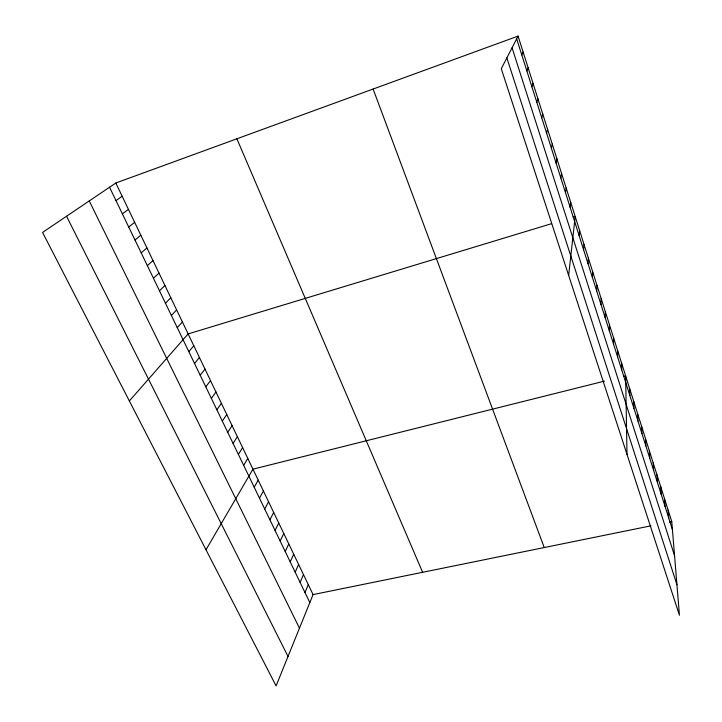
<?xml version="1.0" encoding="UTF-8"?>
<svg xmlns="http://www.w3.org/2000/svg" width="722" height="722" viewBox="0 0 722 722"><rect width="100%" height="100%" fill="white"/><g stroke="black" fill="none" stroke-linecap="round" stroke-linejoin="round"><path stroke-width="1.08" d="M613.538 344.087L613.574 337.77M609.395 331.019L609.476 324.828M605.198 317.806L605.343 311.76M600.966 304.467L601.164 298.565M596.688 290.993L596.95 285.235M592.374 277.383L592.681 271.77M588.006 263.629L588.376 258.16M583.593 249.731L584.026 244.415M579.143 235.688L579.631 230.535M568.656 275.416L575.19 216.51L573.133 217.132M570.082 207.16L570.705 202.331M565.488 192.666L566.165 188.009M560.841 178.018L561.59 173.542M556.139 163.217L556.96 158.912M551.391 148.254L552.276 144.129M546.599 133.137L547.547 129.193M541.744 117.848L542.773 114.094M536.834 102.389L537.935 98.833M531.879 86.766L533.053 83.4M526.87 70.964L528.116 67.805M115.818 183.009L313.059 594.594L276.093 685.9L42.562 232.421L115.818 183.009L518.08 36.1L671.767 521.591L679.438 615.252L501.276 68.725L518.08 36.1M304.991 592.527L308.276 584.63M300.108 582.401L303.466 574.586M295.181 572.194L298.61 564.451M521.798 54.989L523.125 52.038M290.217 561.896L293.71 554.225M285.208 551.509L288.764 543.919M280.154 541.031L283.782 533.513M275.055 530.453L278.755 523.026M269.911 519.786L273.683 512.439M264.721 509.028L268.566 501.772M259.487 498.171L263.413 490.996M254.207 487.215L258.205 480.13M205.996 549.776L252.953 469.174L604.449 381.126M243.657 465.338L247.808 458.434M238.395 454.418L242.619 447.613M233.08 443.407L237.385 436.693M227.719 432.288L232.105 425.673M222.313 421.079L226.78 414.554M216.862 409.762L221.401 403.345M211.356 398.354L215.986 392.028M205.797 386.83L210.508 380.611M200.193 375.205L204.994 369.095M194.534 363.482L199.425 357.48M188.83 351.641L193.803 345.748M129.355 400.972L188.135 333.916L551.563 223.676M177.251 327.635L182.413 321.976M171.385 315.469L176.637 309.918M165.464 303.186L170.807 297.753M159.481 290.785L164.923 285.479M153.452 278.268L158.984 273.087M147.351 265.633L152.992 260.579M141.205 252.88L146.945 247.962M134.996 240.002L140.835 235.21M128.724 226.997L134.671 222.349M122.397 213.874L128.444 209.362M116.007 200.617L122.162 196.249M623.501 376.352L625.622 375.819L626.994 454.373M313.059 594.594L650.919 525.833M669.565 522.042L671.767 521.591M66.541 216.248L288.015 656.442M89.239 200.933L299.459 628.176M109.545 187.233L309.828 602.563M236.888 138.795L422.623 572.302M373.112 89.041L544.244 547.547M506.853 57.886L676.938 584.73M512.069 47.778L674.565 555.714M516.672 38.835L672.426 529.659M668.121 510.084L668.743 518.044M664.448 498.46L665.025 506.321M660.729 486.727L661.271 494.489M656.984 474.877L657.471 482.531M653.193 462.919L653.645 470.464M649.367 450.835L649.773 458.271M645.513 438.642L645.865 445.961M641.614 426.323L641.921 433.525M637.67 413.887L637.941 420.971M633.699 401.324L633.916 408.291M629.683 388.635L629.846 395.475M621.642 363.265L621.714 369.844M617.635 350.576L617.644 357.029"/></g></svg>
